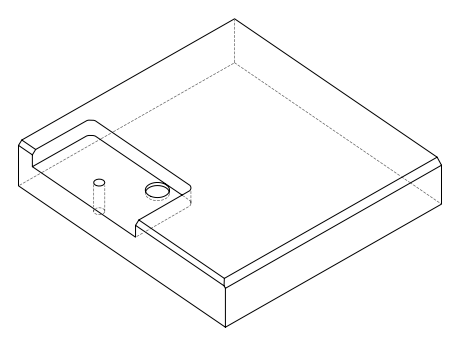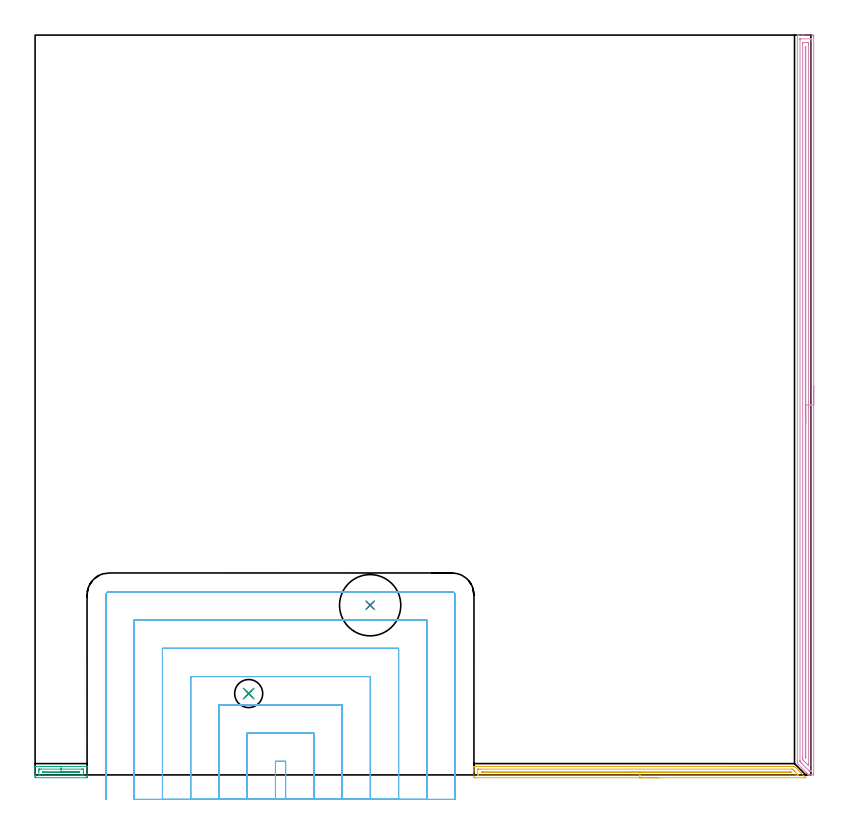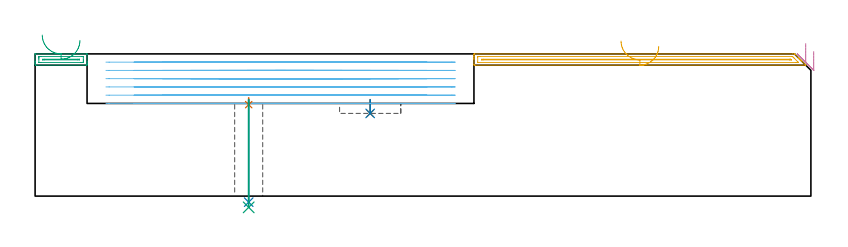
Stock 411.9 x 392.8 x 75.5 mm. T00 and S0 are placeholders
(PLAN: 9 operations, 6 tool changes, 51.6 min)
(1 INDEXABLE_INSERT_DRILL_BLIND_HOLE_FROM_SOLID | STEP1POCKET | NXT0302_013 | 0.04 min | 10847 mm3)
(2 DRILL_TO_ENLARGE_BLIND_HOLE | STEP1POCKET | UGT0301_382 | 0.04 min | 15350 mm3)
(3 AREA_MILL | FG_CHAMFER_SURFACE | UGT0205_001 | 0.81 min | 567 mm3)
(4 AREA_MILL_1 | FG_CHAMFER_SURFACE_1 | UGT0205_001 | 12.66 min | 14863 mm3)
(5 AREA_MILL_2 | FG_CHAMFER_SURFACE_2 | UGT0205_001 | 4.31 min | 3172 mm3)
(6 MILL_SLOT | SLOT_PARTIAL_RECTANGULAR | UGT0201_136 | Follow Part, ap 5, ae 75% | 33.24 min | 555685 mm3)
(7 SPOT_DRILL | STEP1HOLE | NXT0321_9005460120000 | 0.04 min | 0 mm3)
(8 DRILL_THROUGH_HOLE_INTO_CENTER | STEP1HOLE | NXT0301_065 | 0.22 min | 3355 mm3)
(9 DRILL_TO_ENLARGE_THROUGH_HOLE | STEP1HOLE | UGT0301_280 | 0.24 min | 5180 mm3)
(TOOL NXT0302_013 | Index. Insert Drill 21mm [880-D2100L25-05] | D21 PA176 FL105 Z2)
(TOOL UGT0301_382 | Twist Drill Flat Bottom 32.5 mm | D32.5 PA180 FL175 Z2)
(TOOL UGT0205_001 | Chamfer Mill 20 x 3 x 45 deg. | D20 FL50 Z2)
(TOOL UGT0201_136 | Carbide End Mill 20.0 | D20 FL30 Z4)
(TOOL NXT0321_9005460120000 | NC Spot Drill, 142deg, 12mm, Carbide, Uncoated | D12 PA142 FL30 Z2)
(TOOL NXT0301_065 | Carbide Drill 9.4mm [860.1-0940-075A1-MM 2214] | D9.4 PA140 FL98 Z2)
(TOOL UGT0301_280 | Twist Drill 14.9 mm | D14.9 PA118 FL114 Z2)
(OP 1 INDEXABLE_INSERT_DRILL_BLIND_HOLE_FROM_SOLID)
G17 G21 G94 G90
T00 M6
G54
G17 G0 G90 X177.9 Y90.1 S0 M3
G43 Z85.5 H1
G94 G81 G98 Z43.9 F250. R51.2
G80
M5
M2
(OP 2 DRILL_TO_ENLARGE_BLIND_HOLE)
G17 G21 G94 G90
T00 M6
G54
G17 G0 G90 X177.9 Y90.1 S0 M3
G43 Z85.5 H0
G94 G81 G98 Z43.9 F250. R51.2
G80
M5
M2
(OP 3 AREA_MILL)
G17 G21 G94 G90
T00 M6
G54
G17 G0 G90 X3.8 Y4.5 S1061 M3
G43 Z85.5 H0
G94 G1 X3.838 Z84.628 F250.
X3.952 Z83.763
X4.141 Z82.912
X4.403 Z82.08
X4.737 Z81.274
X5.14 Z80.5
X5.608 Z79.764
X6.14 Z79.072
X6.729 Z78.429
X7.372 Z77.839
X8.064 Z77.308
X8.8 Z76.84
X9.574 Z76.437
X10.38 Z76.103
X11.212 Z75.841
X12.064 Z75.652
X12.928 Z75.538
X13.8 Z75.5
X27.53
X27.59 Y4.496 Z75.49
X27.6 Y4.383 Z75.381
Y0.486 Z71.485
Y-0.252 Z70.742
Y-0.758 Z70.236
X27.596 Y-1.127 Z69.867
X27.59 Y-1.49 Z69.505
X27.459 Y-1.495 Z69.501
X27.087 Y-1.5 Z69.5
X0.513
X0.141 Y-1.495 Z69.501
X0.01 Y-1.49 Z69.505
X0. Y-1.127 Z69.867
Y-0.758 Z70.236
Y-0.252 Z70.742
Y0.486 Z71.485
Y0.624 Z71.622
X0.001 Y4.385 Z75.383
X0.01 Y4.496 Z75.491
X0.07 Y4.5 Z75.5
X13.8
Y3.086 Z74.086
X24.598
X25.316 Y3.084 Z74.084
X25.487 Y3.082 Z74.082
X25.588 Y3.079 Z74.079
X25.592 Y3.047 Z74.047
X25.598 Y2.973 Z73.973
X25.6 Y1.219 Z72.219
X25.599 Y0.624 Z71.624
X25.598 Y0.346 Z71.346
X25.59 Y0.062 Z71.062
X25.576 Y-0.079 Z70.921
X25.495 Y-0.081 Z70.919
X25.316 Y-0.084 Z70.916
X25.147 Y-0.085 Z70.915
X24.43 Y-0.086 Z70.914
X3.002
X2.284 Y-0.084 Z70.916
X2.113 Y-0.082 Z70.918
X2.012 Y-0.079 Z70.921
X2.008 Y-0.047 Z70.953
X2.002 Y0.027 Z71.027
X2. Y1.781 Z72.781
X2.001 Y2.376 Z73.376
X2.002 Y2.655 Z73.655
X2.01 Y2.938 Z73.938
X2.024 Y3.079 Z74.079
X2.105 Y3.081 Z74.081
X2.284 Y3.084 Z74.084
X2.453 Y3.085 Z74.085
X3.17 Y3.086 Z74.086
X13.8
Y1.671 Z72.671
X22.658
X23.374 Y1.668 Z72.668
X23.544 Y1.664 Z72.664
X23.59 Y1.66 Z72.66
X23.596 Y1.555 Z72.555
X23.598 Y1.5 Z72.5
Y1.447 Z72.447
X23.59 Y1.39 Z72.39
X23.579 Y1.335 Z72.335
X22.658 Y1.329 Z72.329
X4.942
X4.226 Y1.332 Z72.332
X4.056 Y1.336 Z72.336
X4.01 Y1.34 Z72.34
X4.004 Y1.445 Z72.445
X4.002 Y1.5 Z72.5
Y1.553 Z72.553
X4.01 Y1.61 Z72.61
X4.021 Y1.665 Z72.665
X4.942 Y1.671 Z72.671
X13.8
X14.672 Z72.71
X15.536 Z72.823
X16.388 Z73.012
X17.22 Z73.275
X18.026 Z73.608
X18.8 Z74.011
X19.536 Z74.48
X20.228 Z75.011
X20.871 Z75.6
X21.46 Z76.244
X21.992 Z76.936
X22.46 Z77.671
X22.863 Z78.445
X23.197 Z79.251
X23.459 Z80.083
X23.648 Z80.935
X23.762 Z81.8
X23.8 Z82.671
G0 Z85.5
M5
M2
(OP 4 AREA_MILL_1)
G17 G21 G94 G90
T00 M6
G54
G17 G0 G90 X413.4 Y206.4 S1061 M3
G43 Z85.5 H0
Z76.8
G94 G1 Y206.362 Z75.928 F250.
Y206.248 Z75.064
Y206.059 Z74.212
Y205.797 Z73.38
Y205.463 Z72.574
Y205.06 Z71.8
Y204.592 Z71.064
Y204.06 Z70.372
Y203.471 Z69.729
Y202.828 Z69.14
Y202.136 Z68.608
Y201.4 Z68.14
Y200.626 Z67.737
Y199.82 Z67.403
Y198.988 Z67.141
Y198.137 Z66.952
Y197.272 Z66.838
Y196.4 Z66.8
Y0.626
X413.398 Y0.382 Z66.802
X413.391 Y0.003 Z66.805
X413.351 Y0. Z66.845
X412.122 Z68.073
X411.418 Z68.782
X411.115 Z69.085
X410.85 Z69.343
X410.718 Z69.47
X410.697 Y0.01 Z69.492
X410.671 Y0.024 Z69.518
X410.52 Y0.179 Z69.678
X410.367 Y0.331 Z69.829
X410.219 Y0.48 Z69.978
X410.073 Y0.626 Z70.125
X409.928 Y0.77 Z70.268
X409.788 Y0.911 Z70.409
X409.626 Y1.073 Z70.572
X409.489 Y1.209 Z70.707
X405.1 Y5.6 Z75.099
X404.712 Y5.99 Z75.487
X404.707 Y6. Z75.493
X404.7 Y6.884 Z75.5
Y392.621
X404.702 Y392.79 Z75.488
X404.859 Y392.798 Z75.334
X405.021 Y392.8 Z75.179
X405.273 Z74.926
X405.978 Z74.217
X407.208 Z72.989
X407.733 Z72.461
X408.348 Z71.847
X412.737 Z67.46
X413. Y392.797 Z67.197
X413.392 Y392.79 Z66.805
X413.397 Y392.578 Z66.802
X413.4 Y392.174 Z66.8
Y391.766
Y196.4
X411.986 Z68.214
Y2.414
X411.984 Y2.037 Z68.216
X411.982 Y2.015 Z68.218
X411.98 Y2.011 Z68.22
X411.967 Y2.007 Z68.233
X411.895 Y2.003 Z68.305
X411.787 Y2.001 Z68.413
X411.651 Y2. Z68.549
X411.244 Y2.003 Z68.956
X411.187 Y2.006 Z69.013
X411.153 Y2.01 Z69.047
X411.122 Y2.038 Z69.078
X410.994 Y2.16 Z69.206
X410.736 Y2.414 Z69.464
X406.856 Y6.294 Z73.344
X406.268 Y6.884 Z73.932
X406.182 Y6.975 Z74.018
X406.132 Y7.029 Z74.068
X406.121 Y7.075 Z74.079
X406.118 Y7.262 Z74.082
X406.115 Y7.638 Z74.085
X406.114 Y390.386 Z74.086
X406.116 Y390.763 Z74.084
X406.118 Y390.785 Z74.082
X406.12 Y390.789 Z74.08
X406.133 Y390.793 Z74.067
X406.205 Y390.797 Z73.995
X406.313 Y390.799 Z73.887
X406.449 Y390.8 Z73.751
X411.716 Z68.484
X411.911 Y390.797 Z68.289
X411.945 Y390.795 Z68.255
X411.977 Y390.791 Z68.223
X411.979 Y390.746 Z68.221
X411.984 Y390.526 Z68.216
X411.985 Y390.386 Z68.215
X411.986 Y389.631 Z68.214
Y196.4
X410.572 Z69.628
X410.571 Y5.782 Z69.629
X410.569 Y5.096 Z69.631
X410.568 Y5.055 Z69.632
Y5.054
X410.51 Y5.096 Z69.69
X410.367 Y5.235 Z69.833
X409.609 Y5.99 Z70.591
X408.715 Y6.884 Z71.485
X407.822 Y7.778 Z72.378
X407.733 Y7.869 Z72.467
X407.542 Y8.07 Z72.658
X407.533 Y8.463 Z72.667
X407.53 Y8.672 Z72.67
X407.529 Y8.88 Z72.671
X407.528 Y9.566 Z72.672
X407.529 Y387.704 Z72.671
X407.53 Y387.911 Z72.67
X407.536 Y388.598 Z72.664
X407.542 Y388.793 Z72.658
X408.611 Y388.8 Z71.589
X410.169 Y388.799 Z70.031
X410.367 Y388.795 Z69.833
X410.558 Y388.79 Z69.642
X410.565 Y388.598 Z69.635
X410.568 Y388.392 Z69.632
X410.571 Y387.704 Z69.629
X410.572 Y387.495 Z69.628
Y196.4
X409.157 Z71.043
X409.156 Y9.347 Z71.044
X409.154 Y9.013 Z71.046
X409.151 Y8.918 Z71.049
X409.054 Y9.007 Z71.146
X408.995 Y9.066 Z71.205
X408.95 Y9.123 Z71.25
X408.946 Y9.224 Z71.254
X408.944 Y9.566 Z71.256
X408.943 Y11.354 Z71.257
Y386.472
X408.945 Y386.582 Z71.255
X408.95 Y386.79 Z71.25
X409.05 Y386.791 Z71.15
X409.15 Y386.79 Z71.05
X409.155 Y386.582 Z71.045
X409.156 Y386.472 Z71.044
X409.157 Y285.236 Z71.043
Y196.4
Y195.528 Z71.081
Y194.664 Z71.195
Y193.812 Z71.383
Y192.98 Z71.646
Y192.174 Z71.98
Y191.4 Z72.382
Y190.664 Z72.851
Y189.972 Z73.382
Y189.329 Z73.972
Y188.74 Z74.615
Y188.209 Z75.307
Y187.74 Z76.043
Y187.337 Z76.816
Y187.003 Z77.622
Y186.741 Z78.454
Y186.552 Z79.306
Y186.438 Z80.171
Y186.4 Z81.043
G0 Z85.5
M5
M2
(OP 5 AREA_MILL_2)
G17 G21 G94 G90
T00 M6
G54
G17 G0 G90 X331.1 Y-1.5 S1061 M3
G43 Z85.5 H0
Z79.5
G94 G1 X331.062 Z78.628 F250.
X330.948 Z77.764
X330.759 Z76.912
X330.497 Z76.08
X330.163 Z75.274
X329.76 Z74.5
X329.292 Z73.764
X328.76 Z73.072
X328.171 Z72.429
X327.528 Z71.84
X326.836 Z71.308
X326.1 Z70.84
X325.326 Z70.437
X324.52 Z70.103
X323.688 Z69.841
X322.836 Z69.652
X321.972 Z69.538
X321.1 Z69.5
X233.61
X233.233 Y-1.497 Z69.501
X233.01 Y-1.492 Z69.504
X233. Y-1.127 Z69.869
Y1.5 Z72.494
Y2.055 Z73.052
Y2.376 Z73.372
Y2.931 Z73.927
Y3.252 Z74.246
Y3.893 Z74.892
Y4.227 Z75.227
X233.002 Y4.366 Z75.358
X233.01 Y4.498 Z75.488
X233.163 Y4.5 Z75.5
X402.341
X403.201 Y4.493 Z75.493
X403.234 Y4.464 Z75.464
X403.574 Y4.127 Z75.125
X405.19 Y2.511 Z73.508
X405.326 Y2.376 Z73.372
X405.466 Y2.235 Z73.233
X405.62 Y2.081 Z73.079
X405.764 Y1.938 Z72.933
X405.912 Y1.789 Z72.787
X406.05 Y1.651 Z72.649
X406.2 Y1.502 Z72.498
X406.358 Y1.343 Z72.341
X406.479 Y1.222 Z72.219
X406.64 Y1.062 Z72.057
X406.805 Y0.896 Z71.894
X407.002 Y0.698 Z71.698
X409.127 Y-1.426 Z69.572
X409.185 Y-1.486 Z69.512
X409.187 Y-1.495 Z69.503
X409.185 Y-1.499 Z69.499
X321.1 Y-1.5 Z69.5
Y-0.086 Z70.914
X235.395 Y-0.085 Z70.915
X235.225 Y-0.084 Z70.916
X235.048 Y-0.08 Z70.92
X235.012 Y-0.079 Z70.921
X235.007 Y-0.055 Z70.945
X235.004 Y-0.026 Z70.974
X235.001 Y0.136 Z71.136
X235. Y2.763 Z73.763
X235.002 Y2.893 Z73.893
X235.005 Y2.996 Z73.996
X235.01 Y3.064 Z74.064
X235.018 Y3.079 Z74.079
X235.035 Y3.08 Z74.08
X235.395 Y3.085 Z74.085
X235.565
X236.288 Y3.086 Z74.086
X401.618 Y3.085 Z74.085
X401.979 Y3.081 Z74.081
X402.155 Y3.079 Z74.079
X402.341 Y2.903 Z73.903
X402.873 Y2.376 Z73.376
X403.234 Y2.017 Z73.017
X405.019 Y0.229 Z71.229
X405.262 Y-0.021 Z70.979
X405.31 Y-0.071 Z70.929
X405.236 Y-0.079 Z70.921
X405.019 Y-0.083 Z70.917
X404.849 Y-0.085 Z70.915
X404.126 Y-0.086 Z70.914
X403.957
X321.1
Y1.328 Z72.328
X238.074 Y1.329 Z72.329
X237.354 Y1.33 Z72.33
X237.181 Y1.332 Z72.332
X237.016 Y1.335 Z72.335
X237.01 Y1.5 Z72.5
X237.013 Y1.664 Z72.664
X238.074 Y1.671 Z72.671
X400.555
X400.73 Y1.67 Z72.67
X401.079 Y1.666 Z72.666
X401.123 Y1.664 Z72.664
X401.135 Y1.657 Z72.657
X401.161 Y1.636 Z72.636
X401.208 Y1.591 Z72.591
X401.3 Y1.5 Z72.5
X401.448 Y1.347 Z72.347
X401.449 Y1.333 Z72.333
X401.448
X400.73 Y1.329 Z72.329
X400.555
X321.1 Y1.328 Z72.328
X320.228 Z72.367
X319.364 Z72.48
X318.512 Z72.669
X317.68 Z72.932
X316.874 Z73.265
X316.1 Z73.668
X315.364 Z74.137
X314.672 Z74.668
X314.029 Z75.257
X313.44 Z75.901
X312.908 Z76.593
X312.44 Z77.328
X312.037 Z78.102
X311.703 Z78.908
X311.441 Z79.74
X311.252 Z80.592
X311.138 Z81.457
X311.1 Z82.328
G0 Z85.5
M5
M2
(OP 6 MILL_SLOT)
G17 G21 G94 G90
T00 M6
G54
G17 G0 G90 X133. Y-13. S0 M3
G43 Z85.5 H0
Z71.117
G94 G1 Y-10. F250.
Y7.2 F500.
X127.6
Y-10.
Y-13. F250.
X148.
Y-10.
Y22.2 F500.
X112.6
Y-10.
Y-13. F250.
X163.
Y-10.
Y37.2 F500.
X97.6
Y-10.
Y-13. F250.
X178.
Y-10.
Y52.2 F500.
X82.6
Y-10.
Y-13. F250.
X193.
Y-10.
Y67.2 F500.
X67.6
Y-10.
Y-13. F250.
X208.
Y-10.
Y82.2 F500.
X52.6
Y-10.
Y-13. F250.
X223.
Y-10.
Y95.5 F500.
G3 X221.3 Y97.2 R1.7
G1 X39.3
G3 X37.6 Y95.5 R1.7
G1 Y-10.
Y-13. F250.
G0 X133. Z66.733
G1 Y-10.
Y7.2 F500.
X127.6
Y-10.
Y-13. F250.
X148.
Y-10.
Y22.2 F500.
X112.6
Y-10.
Y-13. F250.
X163.
Y-10.
Y37.2 F500.
X97.6
Y-10.
Y-13. F250.
X178.
Y-10.
Y52.2 F500.
X82.6
Y-10.
Y-13. F250.
X193.
Y-10.
Y67.2 F500.
X67.6
Y-10.
Y-13. F250.
X208.
Y-10.
Y82.2 F500.
X52.6
Y-10.
Y-13. F250.
X223.
Y-10.
Y95.5 F500.
G3 X221.3 Y97.2 R1.7
G1 X39.3
G3 X37.6 Y95.5 R1.7
G1 Y-10.
Y-13. F250.
G0 X133. Z62.35
G1 Y-10.
Y7.2 F500.
X127.6
Y-10.
Y-13. F250.
X148.
Y-10.
Y22.2 F500.
X112.6
Y-10.
Y-13. F250.
X163.
Y-10.
Y37.2 F500.
X97.6
Y-10.
Y-13. F250.
X178.
Y-10.
Y52.2 F500.
X82.6
Y-10.
Y-13. F250.
X193.
Y-10.
Y67.2 F500.
X67.6
Y-10.
Y-13. F250.
X208.
Y-10.
Y82.2 F500.
X52.6
Y-10.
Y-13. F250.
X223.
Y-10.
Y95.5 F500.
G3 X221.3 Y97.2 R1.7
G1 X39.3
G3 X37.6 Y95.5 R1.7
G1 Y-10.
Y-13. F250.
G0 X133. Z57.967
G1 Y-10.
Y7.2 F500.
X127.6
Y-10.
Y-13. F250.
X148.
Y-10.
Y22.2 F500.
X112.6
Y-10.
Y-13. F250.
X163.
Y-10.
Y37.2 F500.
X97.6
Y-10.
Y-13. F250.
X178.
Y-10.
Y52.2 F500.
X82.6
Y-10.
Y-13. F250.
X193.
Y-10.
Y67.2 F500.
X67.6
Y-10.
Y-13. F250.
X208.
Y-10.
Y82.2 F500.
X52.6
Y-10.
Y-13. F250.
X223.
Y-10.
Y95.5 F500.
G3 X221.3 Y97.2 R1.7
G1 X39.3
G3 X37.6 Y95.5 R1.7
G1 Y-10.
Y-13. F250.
G0 X133. Z53.583
G1 Y-10.
Y7.2 F500.
X127.6
Y-10.
Y-13. F250.
X148.
Y-10.
Y22.2 F500.
X112.6
Y-10.
Y-13. F250.
X163.
Y-10.
Y37.2 F500.
X97.6
Y-10.
Y-13. F250.
X178.
Y-10.
Y52.2 F500.
X82.6
Y-10.
Y-13. F250.
X193.
Y-10.
Y67.2 F500.
X67.6
Y-10.
Y-13. F250.
X208.
Y-10.
Y82.2 F500.
X52.6
Y-10.
Y-13. F250.
X223.
Y-10.
Y95.5 F500.
G3 X221.3 Y97.2 R1.7
G1 X39.3
G3 X37.6 Y95.5 R1.7
G1 Y-10.
Y-13. F250.
G0 X133. Z49.2
G1 Y-10.
Y7.2 F500.
X127.6
Y-10.
Y-13. F250.
X148.
Y-10.
Y22.2 F500.
X112.6
Y-10.
Y-13. F250.
X163.
Y-10.
Y37.2 F500.
X97.6
Y-10.
Y-13. F250.
X178.
Y-10.
Y52.2 F500.
X82.6
Y-10.
Y-13. F250.
X193.
Y-10.
Y67.2 F500.
X67.6
Y-10.
Y-13. F250.
X208.
Y-10.
Y82.2 F500.
X52.6
Y-10.
Y-13. F250.
X223.
Y-10.
Y95.5 F500.
G3 X221.3 Y97.2 R1.7
G1 X39.3
G3 X37.6 Y95.5 R1.7
G1 Y-10.
Y-13. F250.
G0 Z85.5
M5
M2
(OP 7 SPOT_DRILL)
G17 G21 G94 G90
T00 M6
G54
G17 G0 G90 X113.4 Y43.2 S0 M3
G43 Z85.5 H0
G94 G81 G98 Z48.559 F250. R52.2
G80
M5
M2
(OP 8 DRILL_THROUGH_HOLE_INTO_CENTER)
G17 G21 G94 G90
T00 M6
G54
G17 G0 G90 X113.4 Y43.2 S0 M3
G43 Z85.5 H1
G94 G73 G98 Z-3.211 F250. Q8.735 R51.2
G80
M5
M2
(OP 9 DRILL_TO_ENLARGE_THROUGH_HOLE)
G17 G21 G94 G90
T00 M6
G54
G17 G0 G90 X113.4 Y43.2 S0 M3
G43 Z85.5 H0
G94 G73 G98 Z-5.976 F250. Q13.794 R51.2
G80
M5
M2
